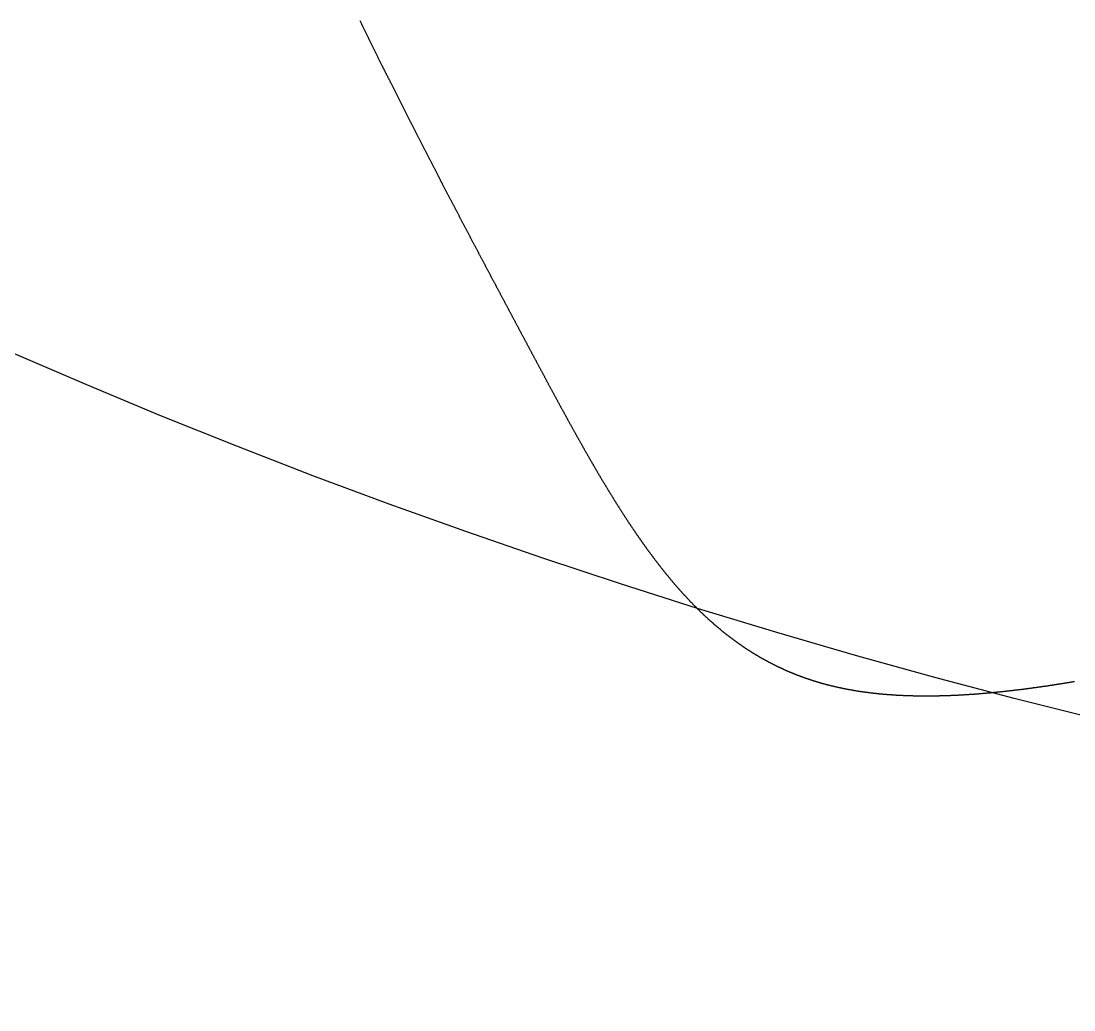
# Model space of a CAD drawing. Header units: millimetres. Extents: x 88 to 97873, y 32 to 55088.
# Drawn here: x 48740.425 to 48742.23, y 4950.664 to 4952.36 of the extents above; entities that cross this region are included whole.
import ezdxf

# ---------------------------------------------------------------- set-up
doc = ezdxf.new("R2010")
doc.units = ezdxf.units.MM
doc.header["$LTSCALE"] = 0.3

msp = doc.modelspace()

# ---------------------------------------------------------------- linework, layer by layer
msp.add_lwpolyline([(48741.0061, 4952.3612), (48741.0067, 4952.36), (48741.0072, 4952.3588), (48741.0078, 4952.3577), (48741.0084, 4952.3565), (48741.009, 4952.3553), (48741.0095, 4952.3541), (48741.0101, 4952.353), (48741.0107, 4952.3518), (48741.0113, 4952.3506), (48741.0118, 4952.3494), (48741.0124, 4952.3483), (48741.013, 4952.3471), (48741.0135, 4952.3459), (48741.0141, 4952.3447), (48741.0147, 4952.3436), (48741.0153, 4952.3424), (48741.0158, 4952.3412), (48741.0164, 4952.3401), (48741.017, 4952.3389), (48741.0176, 4952.3377), (48741.0181, 4952.3365), (48741.0187, 4952.3354), (48741.0193, 4952.3342), (48741.0199, 4952.333), (48741.0204, 4952.3319), (48741.021, 4952.3307), (48741.0216, 4952.3295), (48741.0222, 4952.3284), (48741.0227, 4952.3272), (48741.0233, 4952.326), (48741.0239, 4952.3249), (48741.0244, 4952.3237), (48741.025, 4952.3225), (48741.0256, 4952.3214), (48741.0262, 4952.3202), (48741.0267, 4952.319), (48741.0273, 4952.3179), (48741.0279, 4952.3167), (48741.0285, 4952.3155), (48741.029, 4952.3144), (48741.0296, 4952.3132), (48741.0302, 4952.312), (48741.0308, 4952.3109), (48741.0313, 4952.3097), (48741.0319, 4952.3085), (48741.0325, 4952.3074), (48741.0331, 4952.3062), (48741.0336, 4952.3051), (48741.0342, 4952.3039), (48741.0348, 4952.3027), (48741.0354, 4952.3016), (48741.0359, 4952.3004), (48741.0365, 4952.2993), (48741.0371, 4952.2981), (48741.0377, 4952.2969), (48741.0382, 4952.2958), (48741.0388, 4952.2946), (48741.0394, 4952.2935), (48741.04, 4952.2923), (48741.0405, 4952.2911), (48741.0411, 4952.29), (48741.0417, 4952.2888), (48741.0423, 4952.2877), (48741.0428, 4952.2865), (48741.0434, 4952.2854), (48741.044, 4952.2842), (48741.0446, 4952.283), (48741.0451, 4952.2819), (48741.0457, 4952.2807), (48741.0463, 4952.2796), (48741.0469, 4952.2784), (48741.0474, 4952.2773), (48741.048, 4952.2761), (48741.0486, 4952.275), (48741.0491, 4952.2738), (48741.0497, 4952.2727), (48741.0503, 4952.2715), (48741.0509, 4952.2703), (48741.0514, 4952.2692), (48741.052, 4952.268), (48741.0526, 4952.2669), (48741.0532, 4952.2657), (48741.0537, 4952.2646), (48741.0543, 4952.2634), (48741.0549, 4952.2623), (48741.0555, 4952.2611), (48741.056, 4952.26), (48741.0566, 4952.2588), (48741.0572, 4952.2577), (48741.0578, 4952.2565), (48741.0583, 4952.2554), (48741.0589, 4952.2543), (48741.0595, 4952.2531), (48741.0601, 4952.252), (48741.0606, 4952.2508), (48741.0612, 4952.2497), (48741.0618, 4952.2485), (48741.0624, 4952.2474), (48741.0629, 4952.2462), (48741.0635, 4952.2451), (48741.0641, 4952.2439), (48741.0647, 4952.2428), (48741.0652, 4952.2417), (48741.0658, 4952.2405), (48741.0664, 4952.2394), (48741.067, 4952.2382), (48741.0675, 4952.2371), (48741.0681, 4952.2359), (48741.0687, 4952.2348), (48741.0693, 4952.2337), (48741.0698, 4952.2325), (48741.0704, 4952.2314), (48741.071, 4952.2302), (48741.0716, 4952.2291), (48741.0721, 4952.228), (48741.0727, 4952.2268), (48741.0733, 4952.2257), (48741.0739, 4952.2245), (48741.0744, 4952.2234), (48741.075, 4952.2223), (48741.0756, 4952.2211), (48741.0762, 4952.22), (48741.0767, 4952.2189), (48741.0773, 4952.2177), (48741.0779, 4952.2166), (48741.0784, 4952.2155), (48741.079, 4952.2143), (48741.0796, 4952.2132), (48741.0802, 4952.2121), (48741.0807, 4952.2109), (48741.0813, 4952.2098), (48741.0819, 4952.2087), (48741.0825, 4952.2075), (48741.083, 4952.2064), (48741.0836, 4952.2053), (48741.0842, 4952.2041), (48741.0848, 4952.203), (48741.0853, 4952.2019), (48741.0859, 4952.2007), (48741.0865, 4952.1996), (48741.0871, 4952.1985), (48741.0876, 4952.1973), (48741.0882, 4952.1962), (48741.0888, 4952.1951), (48741.0893, 4952.194), (48741.0899, 4952.1928), (48741.0905, 4952.1917), (48741.0911, 4952.1906), (48741.0916, 4952.1895), (48741.0922, 4952.1883), (48741.0928, 4952.1872), (48741.0934, 4952.1861), (48741.0939, 4952.1849), (48741.0945, 4952.1838), (48741.0951, 4952.1827), (48741.0956, 4952.1816), (48741.0962, 4952.1805), (48741.0968, 4952.1793), (48741.0974, 4952.1782), (48741.0979, 4952.1771), (48741.0985, 4952.176), (48741.0991, 4952.1748), (48741.0997, 4952.1737), (48741.1002, 4952.1726), (48741.1008, 4952.1715), (48741.1014, 4952.1704), (48741.1019, 4952.1692), (48741.1025, 4952.1681), (48741.1031, 4952.167), (48741.1037, 4952.1659), (48741.1042, 4952.1648), (48741.1048, 4952.1636), (48741.1054, 4952.1625), (48741.1059, 4952.1614), (48741.1065, 4952.1603), (48741.1071, 4952.1592), (48741.1077, 4952.1581), (48741.1082, 4952.157), (48741.1088, 4952.1558), (48741.1094, 4952.1547), (48741.1099, 4952.1536), (48741.1105, 4952.1525), (48741.1111, 4952.1514), (48741.1117, 4952.1503), (48741.1122, 4952.1492), (48741.1128, 4952.148), (48741.1134, 4952.1469), (48741.1139, 4952.1458), (48741.1145, 4952.1447), (48741.1151, 4952.1436), (48741.1156, 4952.1425), (48741.1162, 4952.1414), (48741.1168, 4952.1403), (48741.1174, 4952.1392), (48741.1179, 4952.1381), (48741.1185, 4952.1369), (48741.1191, 4952.1358), (48741.1196, 4952.1347), (48741.1202, 4952.1336), (48741.1208, 4952.1325), (48741.1213, 4952.1314), (48741.1219, 4952.1303), (48741.1225, 4952.1292), (48741.1231, 4952.1281), (48741.1236, 4952.127), (48741.1242, 4952.1259), (48741.1248, 4952.1248), (48741.1253, 4952.1237), (48741.1259, 4952.1226), (48741.1265, 4952.1215), (48741.127, 4952.1204), (48741.1276, 4952.1193), (48741.1282, 4952.1182), (48741.1287, 4952.1171), (48741.1293, 4952.116), (48741.1299, 4952.1149), (48741.1304, 4952.1138), (48741.131, 4952.1127), (48741.1316, 4952.1116), (48741.1321, 4952.1105), (48741.1327, 4952.1094), (48741.1333, 4952.1083), (48741.1338, 4952.1072), (48741.1344, 4952.1061), (48741.135, 4952.105), (48741.1355, 4952.1039), (48741.1361, 4952.1028), (48741.1367, 4952.1017), (48741.1372, 4952.1006), (48741.1378, 4952.0995), (48741.1384, 4952.0984), (48741.1389, 4952.0973), (48741.1395, 4952.0962), (48741.1401, 4952.0951), (48741.1406, 4952.0941), (48741.1412, 4952.093), (48741.1418, 4952.0919), (48741.1423, 4952.0908), (48741.1429, 4952.0897), (48741.1435, 4952.0886), (48741.144, 4952.0875), (48741.1446, 4952.0864), (48741.1452, 4952.0853), (48741.1457, 4952.0843), (48741.1463, 4952.0832), (48741.1469, 4952.0821), (48741.1474, 4952.081), (48741.148, 4952.0799), (48741.1486, 4952.0788), (48741.1491, 4952.0777), (48741.1497, 4952.0767), (48741.1503, 4952.0756), (48741.1508, 4952.0745), (48741.1514, 4952.0734), (48741.1519, 4952.0723), (48741.1525, 4952.0712), (48741.1531, 4952.0702), (48741.1536, 4952.0691), (48741.1542, 4952.068), (48741.1548, 4952.0669), (48741.1553, 4952.0658), (48741.1559, 4952.0647), (48741.1564, 4952.0637), (48741.157, 4952.0626), (48741.1576, 4952.0615), (48741.1581, 4952.0604), (48741.1587, 4952.0594), (48741.1593, 4952.0583), (48741.1598, 4952.0572), (48741.1604, 4952.0561), (48741.1609, 4952.055), (48741.1615, 4952.054), (48741.1621, 4952.0529), (48741.1626, 4952.0518), (48741.1632, 4952.0507), (48741.1637, 4952.0497), (48741.1643, 4952.0486), (48741.1649, 4952.0475), (48741.1654, 4952.0465), (48741.166, 4952.0454), (48741.1665, 4952.0443), (48741.1671, 4952.0432), (48741.1677, 4952.0422), (48741.1682, 4952.0411), (48741.1688, 4952.04), (48741.1693, 4952.039), (48741.1699, 4952.0379), (48741.1705, 4952.0368), (48741.171, 4952.0358), (48741.1716, 4952.0347), (48741.1721, 4952.0336), (48741.1727, 4952.0326), (48741.1733, 4952.0315), (48741.1738, 4952.0304), (48741.1744, 4952.0294), (48741.1749, 4952.0283), (48741.1755, 4952.0272), (48741.176, 4952.0262), (48741.1766, 4952.0251), (48741.1772, 4952.024), (48741.1777, 4952.023), (48741.1783, 4952.0219), (48741.1788, 4952.0209), (48741.1794, 4952.0198), (48741.1799, 4952.0187), (48741.1805, 4952.0177), (48741.1811, 4952.0166), (48741.1816, 4952.0156), (48741.1822, 4952.0145), (48741.1827, 4952.0134), (48741.1833, 4952.0124), (48741.1838, 4952.0113), (48741.1844, 4952.0103), (48741.1849, 4952.0092), (48741.1855, 4952.0082), (48741.1861, 4952.0071), (48741.1866, 4952.0061), (48741.1872, 4952.005), (48741.1877, 4952.0039), (48741.1883, 4952.0029), (48741.1888, 4952.0018), (48741.1894, 4952.0008), (48741.1899, 4951.9997), (48741.1905, 4951.9987), (48741.191, 4951.9976), (48741.1916, 4951.9966), (48741.1921, 4951.9955), (48741.1927, 4951.9945), (48741.1932, 4951.9934), (48741.1938, 4951.9924), (48741.1944, 4951.9913), (48741.1949, 4951.9903), (48741.1955, 4951.9892), (48741.196, 4951.9882), (48741.1966, 4951.9872), (48741.1971, 4951.9861), (48741.1977, 4951.9851), (48741.1982, 4951.984), (48741.1988, 4951.983), (48741.1993, 4951.9819), (48741.1999, 4951.9809), (48741.2004, 4951.9798), (48741.201, 4951.9788), (48741.2015, 4951.9778), (48741.2021, 4951.9767), (48741.2026, 4951.9757), (48741.2032, 4951.9746), (48741.2037, 4951.9736), (48741.2043, 4951.9726), (48741.2048, 4951.9715), (48741.2054, 4951.9705), (48741.2059, 4951.9694), (48741.2064, 4951.9684), (48741.207, 4951.9674), (48741.2075, 4951.9663), (48741.2081, 4951.9653), (48741.2086, 4951.9643), (48741.2092, 4951.9632), (48741.2097, 4951.9622), (48741.2103, 4951.9612), (48741.2108, 4951.9601), (48741.2114, 4951.9591), (48741.2119, 4951.9581), (48741.2125, 4951.957), (48741.213, 4951.956), (48741.2135, 4951.955), (48741.2141, 4951.9539), (48741.2146, 4951.9529), (48741.2152, 4951.9519), (48741.2157, 4951.9509), (48741.2163, 4951.9498), (48741.2168, 4951.9488), (48741.2174, 4951.9478), (48741.2179, 4951.9467), (48741.2184, 4951.9457), (48741.219, 4951.9447), (48741.2195, 4951.9437), (48741.2201, 4951.9426), (48741.2206, 4951.9416), (48741.2212, 4951.9406), (48741.2217, 4951.9396), (48741.2222, 4951.9385), (48741.2228, 4951.9375), (48741.2233, 4951.9365), (48741.2239, 4951.9355), (48741.2244, 4951.9345), (48741.2249, 4951.9334), (48741.2255, 4951.9324), (48741.226, 4951.9314), (48741.2266, 4951.9304), (48741.2271, 4951.9294), (48741.2276, 4951.9284), (48741.2282, 4951.9273), (48741.2287, 4951.9263), (48741.2293, 4951.9253), (48741.2298, 4951.9243), (48741.2303, 4951.9233), (48741.2309, 4951.9223), (48741.2314, 4951.9212), (48741.232, 4951.9202), (48741.2325, 4951.9192), (48741.233, 4951.9182), (48741.2336, 4951.9172), (48741.2341, 4951.9162), (48741.2346, 4951.9152), (48741.2352, 4951.9142), (48741.2357, 4951.9132), (48741.2362, 4951.9121), (48741.2368, 4951.9111), (48741.2373, 4951.9101), (48741.2379, 4951.9091), (48741.2384, 4951.9081), (48741.2389, 4951.9071), (48741.2395, 4951.9061), (48741.24, 4951.9051), (48741.2405, 4951.9041), (48741.2411, 4951.9031), (48741.2416, 4951.9021), (48741.2421, 4951.9011), (48741.2427, 4951.9001), (48741.2432, 4951.8991), (48741.2437, 4951.8981), (48741.2443, 4951.8971), (48741.2448, 4951.8961), (48741.2453, 4951.8951), (48741.2459, 4951.8941), (48741.2464, 4951.8931), (48741.2469, 4951.8921), (48741.2474, 4951.8911), (48741.248, 4951.8901), (48741.2485, 4951.8891), (48741.249, 4951.8881), (48741.2496, 4951.8871), (48741.2501, 4951.8861), (48741.2506, 4951.8851), (48741.2512, 4951.8841), (48741.2517, 4951.8831), (48741.2522, 4951.8821), (48741.2527, 4951.8811), (48741.2533, 4951.8801), (48741.2538, 4951.8791), (48741.2543, 4951.8782), (48741.2548, 4951.8772), (48741.2554, 4951.8762), (48741.2559, 4951.8752), (48741.2564, 4951.8742), (48741.257, 4951.8732), (48741.2575, 4951.8722), (48741.258, 4951.8712), (48741.2585, 4951.8702), (48741.2591, 4951.8693), (48741.2596, 4951.8683), (48741.2601, 4951.8673), (48741.2606, 4951.8663), (48741.2612, 4951.8653), (48741.2617, 4951.8643), (48741.2622, 4951.8634), (48741.2627, 4951.8624), (48741.2632, 4951.8614), (48741.2638, 4951.8604), (48741.2643, 4951.8594), (48741.2648, 4951.8584), (48741.2653, 4951.8575), (48741.2659, 4951.8565), (48741.2664, 4951.8555), (48741.2669, 4951.8545), (48741.2674, 4951.8536), (48741.2679, 4951.8526), (48741.2685, 4951.8516), (48741.269, 4951.8506), (48741.2695, 4951.8497), (48741.27, 4951.8487), (48741.2705, 4951.8477), (48741.2711, 4951.8467), (48741.2716, 4951.8458), (48741.2721, 4951.8448), (48741.2726, 4951.8438), (48741.2731, 4951.8428), (48741.2736, 4951.8419), (48741.2742, 4951.8409), (48741.2747, 4951.8399), (48741.2752, 4951.839), (48741.2757, 4951.838), (48741.2762, 4951.837), (48741.2767, 4951.8361), (48741.2773, 4951.8351), (48741.2778, 4951.8341), (48741.2783, 4951.8332), (48741.2788, 4951.8322), (48741.2793, 4951.8312), (48741.2798, 4951.8303), (48741.2803, 4951.8293), (48741.2809, 4951.8284), (48741.2814, 4951.8274), (48741.2819, 4951.8264), (48741.2824, 4951.8255), (48741.2829, 4951.8245), (48741.2834, 4951.8235), (48741.2839, 4951.8226), (48741.2844, 4951.8216), (48741.285, 4951.8207), (48741.2855, 4951.8197), (48741.286, 4951.8188), (48741.2865, 4951.8178), (48741.287, 4951.8168), (48741.2875, 4951.8159), (48741.288, 4951.8149), (48741.2885, 4951.814), (48741.289, 4951.813), (48741.2895, 4951.8121), (48741.29, 4951.8111), (48741.2905, 4951.8102), (48741.2911, 4951.8092), (48741.2916, 4951.8083), (48741.2921, 4951.8073), (48741.2926, 4951.8064), (48741.2931, 4951.8054), (48741.2936, 4951.8045), (48741.2941, 4951.8035), (48741.2946, 4951.8026), (48741.2951, 4951.8016), (48741.2956, 4951.8007), (48741.2961, 4951.7998), (48741.2966, 4951.7988), (48741.2971, 4951.7979), (48741.2976, 4951.7969), (48741.2981, 4951.796), (48741.2986, 4951.795), (48741.2991, 4951.7941), (48741.2996, 4951.7932), (48741.3001, 4951.7922), (48741.3006, 4951.7913), (48741.3011, 4951.7903), (48741.3016, 4951.7894), (48741.3021, 4951.7885), (48741.3026, 4951.7875), (48741.3031, 4951.7866), (48741.3036, 4951.7856), (48741.3041, 4951.7847), (48741.3046, 4951.7838), (48741.3051, 4951.7828), (48741.3056, 4951.7819), (48741.3061, 4951.781), (48741.3066, 4951.78), (48741.3071, 4951.7791), (48741.3076, 4951.7782), (48741.3081, 4951.7773), (48741.3086, 4951.7763), (48741.3091, 4951.7754), (48741.3096, 4951.7745), (48741.3101, 4951.7735), (48741.3106, 4951.7726), (48741.3111, 4951.7717), (48741.3116, 4951.7708), (48741.3121, 4951.7698), (48741.3126, 4951.7689), (48741.3131, 4951.768), (48741.3136, 4951.7671), (48741.3141, 4951.7661), (48741.3146, 4951.7652), (48741.3151, 4951.7643), (48741.3155, 4951.7634), (48741.316, 4951.7624), (48741.3165, 4951.7615), (48741.317, 4951.7606), (48741.3175, 4951.7597), (48741.318, 4951.7588), (48741.3185, 4951.7578), (48741.319, 4951.7569), (48741.3195, 4951.756), (48741.32, 4951.7551), (48741.3205, 4951.7542), (48741.321, 4951.7533), (48741.3214, 4951.7524), (48741.3219, 4951.7514), (48741.3224, 4951.7505), (48741.3229, 4951.7496), (48741.3234, 4951.7487), (48741.3239, 4951.7478), (48741.3244, 4951.7469), (48741.3249, 4951.746), (48741.3254, 4951.7451), (48741.3258, 4951.7441), (48741.3263, 4951.7432), (48741.3268, 4951.7423), (48741.3273, 4951.7414), (48741.3278, 4951.7405), (48741.3283, 4951.7396), (48741.3288, 4951.7387), (48741.3292, 4951.7378), (48741.3297, 4951.7369), (48741.3302, 4951.736), (48741.3307, 4951.7351), (48741.3312, 4951.7342), (48741.3317, 4951.7333), (48741.3322, 4951.7324), (48741.3326, 4951.7315), (48741.3331, 4951.7306), (48741.3336, 4951.7297), (48741.3341, 4951.7288), (48741.3346, 4951.7279), (48741.3351, 4951.727), (48741.3356, 4951.7261), (48741.336, 4951.7252), (48741.3365, 4951.7243), (48741.337, 4951.7234), (48741.3375, 4951.7225), (48741.338, 4951.7216), (48741.3384, 4951.7207), (48741.3389, 4951.7198), (48741.3394, 4951.719), (48741.3399, 4951.7181), (48741.3404, 4951.7172), (48741.3409, 4951.7163), (48741.3413, 4951.7154), (48741.3418, 4951.7145), (48741.3423, 4951.7136), (48741.3428, 4951.7127), (48741.3433, 4951.7118), (48741.3437, 4951.711), (48741.3442, 4951.7101), (48741.3447, 4951.7092), (48741.3452, 4951.7083), (48741.3457, 4951.7074), (48741.3461, 4951.7065), (48741.3466, 4951.7057), (48741.3471, 4951.7048), (48741.3476, 4951.7039), (48741.348, 4951.703), (48741.3485, 4951.7021), (48741.349, 4951.7013), (48741.3495, 4951.7004), (48741.35, 4951.6995), (48741.3504, 4951.6986), (48741.3509, 4951.6977), (48741.3514, 4951.6969), (48741.3519, 4951.696), (48741.3523, 4951.6951), (48741.3528, 4951.6942), (48741.3533, 4951.6934), (48741.3538, 4951.6925), (48741.3542, 4951.6916), (48741.3547, 4951.6908), (48741.3552, 4951.6899), (48741.3557, 4951.689), (48741.3562, 4951.6881), (48741.3566, 4951.6873), (48741.3571, 4951.6864), (48741.3576, 4951.6855), (48741.358, 4951.6847), (48741.3585, 4951.6838), (48741.359, 4951.6829), (48741.3595, 4951.6821), (48741.3599, 4951.6812), (48741.3604, 4951.6803), (48741.3609, 4951.6795), (48741.3614, 4951.6786), (48741.3618, 4951.6778), (48741.3623, 4951.6769), (48741.3628, 4951.676), (48741.3633, 4951.6752), (48741.3637, 4951.6743), (48741.3642, 4951.6735), (48741.3647, 4951.6726), (48741.3652, 4951.6717), (48741.3656, 4951.6709), (48741.3661, 4951.67), (48741.3666, 4951.6692), (48741.367, 4951.6683), (48741.3675, 4951.6675), (48741.368, 4951.6666), (48741.3685, 4951.6658), (48741.3689, 4951.6649), (48741.3694, 4951.6641), (48741.3699, 4951.6632), (48741.3703, 4951.6624), (48741.3708, 4951.6615), (48741.3713, 4951.6607), (48741.3717, 4951.6598), (48741.3722, 4951.659), (48741.3727, 4951.6581), (48741.3732, 4951.6573), (48741.3736, 4951.6564), (48741.3741, 4951.6556), (48741.3746, 4951.6547), (48741.375, 4951.6539), (48741.3755, 4951.653), (48741.376, 4951.6522), (48741.3764, 4951.6514), (48741.3769, 4951.6505), (48741.3774, 4951.6497), (48741.3779, 4951.6488), (48741.3783, 4951.648), (48741.3788, 4951.6472), (48741.3793, 4951.6463), (48741.3797, 4951.6455), (48741.3802, 4951.6447), (48741.3807, 4951.6438), (48741.3811, 4951.643), (48741.3816, 4951.6421), (48741.3821, 4951.6413), (48741.3825, 4951.6405), (48741.383, 4951.6397), (48741.3835, 4951.6388), (48741.3839, 4951.638), (48741.3844, 4951.6372), (48741.3849, 4951.6363), (48741.3853, 4951.6355), (48741.3858, 4951.6347), (48741.3863, 4951.6338), (48741.3867, 4951.633), (48741.3872, 4951.6322), (48741.3877, 4951.6314), (48741.3881, 4951.6305), (48741.3886, 4951.6297), (48741.3891, 4951.6289), (48741.3895, 4951.6281), (48741.39, 4951.6272), (48741.3905, 4951.6264), (48741.3909, 4951.6256), (48741.3914, 4951.6248), (48741.3919, 4951.624), (48741.3923, 4951.6231), (48741.3928, 4951.6223), (48741.3933, 4951.6215), (48741.3937, 4951.6207), (48741.3942, 4951.6199), (48741.3947, 4951.6191), (48741.3951, 4951.6182), (48741.3956, 4951.6174), (48741.3961, 4951.6166), (48741.3965, 4951.6158), (48741.397, 4951.615), (48741.3975, 4951.6142), (48741.3979, 4951.6134), (48741.3984, 4951.6126), (48741.3988, 4951.6117), (48741.3993, 4951.6109), (48741.3998, 4951.6101), (48741.4002, 4951.6093), (48741.4007, 4951.6085), (48741.4012, 4951.6077), (48741.4016, 4951.6069), (48741.4021, 4951.6061), (48741.4026, 4951.6053), (48741.403, 4951.6045), (48741.4035, 4951.6037), (48741.404, 4951.6029), (48741.4044, 4951.6021), (48741.4049, 4951.6013), (48741.4053, 4951.6005), (48741.4058, 4951.5997), (48741.4063, 4951.5989), (48741.4067, 4951.5981), (48741.4072, 4951.5973), (48741.4077, 4951.5965), (48741.4081, 4951.5957), (48741.4086, 4951.5949), (48741.4091, 4951.5941), (48741.4095, 4951.5933), (48741.41, 4951.5925), (48741.4104, 4951.5917), (48741.4109, 4951.5909), (48741.4114, 4951.5901), (48741.4118, 4951.5893), (48741.4123, 4951.5886), (48741.4128, 4951.5878), (48741.4132, 4951.587), (48741.4137, 4951.5862), (48741.4142, 4951.5854), (48741.4146, 4951.5846), (48741.4151, 4951.5838), (48741.4155, 4951.583), (48741.416, 4951.5823), (48741.4165, 4951.5815), (48741.4169, 4951.5807), (48741.4174, 4951.5799), (48741.4179, 4951.5791), (48741.4183, 4951.5783), (48741.4188, 4951.5776), (48741.4192, 4951.5768), (48741.4197, 4951.576), (48741.4202, 4951.5752), (48741.4206, 4951.5745), (48741.4211, 4951.5737), (48741.4216, 4951.5729), (48741.422, 4951.5721), (48741.4225, 4951.5713), (48741.4229, 4951.5706), (48741.4234, 4951.5698), (48741.4239, 4951.569), (48741.4243, 4951.5683), (48741.4248, 4951.5675), (48741.4253, 4951.5667), (48741.4257, 4951.5659), (48741.4262, 4951.5652), (48741.4266, 4951.5644), (48741.4271, 4951.5636), (48741.4276, 4951.5629), (48741.428, 4951.5621), (48741.4285, 4951.5613), (48741.429, 4951.5606), (48741.4294, 4951.5598), (48741.4299, 4951.559), (48741.4304, 4951.5583), (48741.4308, 4951.5575), (48741.4313, 4951.5568), (48741.4317, 4951.556), (48741.4322, 4951.5552), (48741.4327, 4951.5545), (48741.4331, 4951.5537), (48741.4336, 4951.553), (48741.4341, 4951.5522), (48741.4345, 4951.5514), (48741.435, 4951.5507), (48741.4354, 4951.5499), (48741.4359, 4951.5492), (48741.4364, 4951.5484), (48741.4368, 4951.5477), (48741.4373, 4951.5469), (48741.4378, 4951.5462), (48741.4382, 4951.5454), (48741.4387, 4951.5447), (48741.4391, 4951.5439), (48741.4396, 4951.5432), (48741.4401, 4951.5424), (48741.4405, 4951.5417), (48741.441, 4951.5409), (48741.4415, 4951.5402), (48741.4419, 4951.5394), (48741.4424, 4951.5387), (48741.4429, 4951.5379), (48741.4433, 4951.5372), (48741.4438, 4951.5365), (48741.4442, 4951.5357), (48741.4447, 4951.535), (48741.4452, 4951.5342), (48741.4456, 4951.5335), (48741.4461, 4951.5328), (48741.4466, 4951.532), (48741.447, 4951.5313), (48741.4475, 4951.5305), (48741.448, 4951.5298), (48741.4484, 4951.5291), (48741.4489, 4951.5283), (48741.4493, 4951.5276), (48741.4498, 4951.5269), (48741.4503, 4951.5261), (48741.4507, 4951.5254), (48741.4512, 4951.5247), (48741.4517, 4951.5239), (48741.4521, 4951.5232), (48741.4526, 4951.5225), (48741.4531, 4951.5218), (48741.4535, 4951.521), (48741.454, 4951.5203), (48741.4545, 4951.5196), (48741.4549, 4951.5189), (48741.4554, 4951.5181), (48741.4558, 4951.5174), (48741.4563, 4951.5167), (48741.4568, 4951.516), (48741.4572, 4951.5152), (48741.4577, 4951.5145), (48741.4582, 4951.5138), (48741.4586, 4951.5131), (48741.4591, 4951.5124), (48741.4596, 4951.5116), (48741.46, 4951.5109), (48741.4605, 4951.5102), (48741.461, 4951.5095), (48741.4614, 4951.5088), (48741.4619, 4951.5081), (48741.4624, 4951.5074), (48741.4628, 4951.5066), (48741.4633, 4951.5059), (48741.4638, 4951.5052), (48741.4642, 4951.5045), (48741.4647, 4951.5038), (48741.4652, 4951.5031), (48741.4656, 4951.5024), (48741.4661, 4951.5017), (48741.4666, 4951.501), (48741.467, 4951.5003), (48741.4675, 4951.4995), (48741.468, 4951.4988), (48741.4684, 4951.4981), (48741.4689, 4951.4974), (48741.4694, 4951.4967), (48741.4698, 4951.496), (48741.4703, 4951.4953), (48741.4708, 4951.4946), (48741.4712, 4951.4939), (48741.4717, 4951.4932), (48741.4722, 4951.4925), (48741.4726, 4951.4918), (48741.4731, 4951.4911), (48741.4736, 4951.4904), (48741.474, 4951.4897), (48741.4745, 4951.4891), (48741.475, 4951.4884), (48741.4755, 4951.4877), (48741.4759, 4951.487), (48741.4764, 4951.4863), (48741.4769, 4951.4856), (48741.4773, 4951.4849), (48741.4778, 4951.4842), (48741.4783, 4951.4835), (48741.4787, 4951.4828), (48741.4792, 4951.4821), (48741.4797, 4951.4815), (48741.4801, 4951.4808), (48741.4806, 4951.4801), (48741.4811, 4951.4794), (48741.4816, 4951.4787), (48741.482, 4951.478), (48741.4825, 4951.4774), (48741.483, 4951.4767), (48741.4834, 4951.476), (48741.4839, 4951.4753), (48741.4844, 4951.4746), (48741.4849, 4951.474), (48741.4853, 4951.4733), (48741.4858, 4951.4726), (48741.4863, 4951.4719), (48741.4867, 4951.4713), (48741.4872, 4951.4706), (48741.4877, 4951.4699), (48741.4882, 4951.4692), (48741.4886, 4951.4686), (48741.4891, 4951.4679), (48741.4896, 4951.4672), (48741.4901, 4951.4666), (48741.4905, 4951.4659), (48741.491, 4951.4652), (48741.4915, 4951.4645), (48741.4919, 4951.4639), (48741.4924, 4951.4632), (48741.4929, 4951.4625), (48741.4934, 4951.4619), (48741.4938, 4951.4612), (48741.4943, 4951.4606), (48741.4948, 4951.4599), (48741.4953, 4951.4592), (48741.4957, 4951.4586), (48741.4962, 4951.4579), (48741.4967, 4951.4573), (48741.4972, 4951.4566), (48741.4976, 4951.4559), (48741.4981, 4951.4553), (48741.4986, 4951.4546), (48741.4991, 4951.454), (48741.4995, 4951.4533), (48741.5, 4951.4527), (48741.5005, 4951.452), (48741.501, 4951.4514), (48741.5015, 4951.4507), (48741.5019, 4951.45), (48741.5024, 4951.4494), (48741.5029, 4951.4487), (48741.5034, 4951.4481), (48741.5038, 4951.4475), (48741.5043, 4951.4468), (48741.5048, 4951.4462), (48741.5053, 4951.4455), (48741.5058, 4951.4449), (48741.5062, 4951.4442), (48741.5067, 4951.4436), (48741.5072, 4951.4429), (48741.5077, 4951.4423), (48741.5081, 4951.4417), (48741.5086, 4951.441), (48741.5091, 4951.4404), (48741.5096, 4951.4397), (48741.5101, 4951.4391), (48741.5105, 4951.4385), (48741.511, 4951.4378), (48741.5115, 4951.4372), (48741.512, 4951.4366), (48741.5125, 4951.4359), (48741.513, 4951.4353), (48741.5134, 4951.4347), (48741.5139, 4951.434), (48741.5144, 4951.4334), (48741.5149, 4951.4328), (48741.5154, 4951.4321), (48741.5158, 4951.4315), (48741.5163, 4951.4309), (48741.5168, 4951.4302), (48741.5173, 4951.4296), (48741.5178, 4951.429), (48741.5183, 4951.4284), (48741.5187, 4951.4277), (48741.5192, 4951.4271), (48741.5197, 4951.4265), (48741.5202, 4951.4259), (48741.5207, 4951.4253), (48741.5212, 4951.4246), (48741.5217, 4951.424), (48741.5221, 4951.4234), (48741.5226, 4951.4228), (48741.5231, 4951.4222), (48741.5236, 4951.4215), (48741.5241, 4951.4209), (48741.5246, 4951.4203), (48741.5251, 4951.4197), (48741.5255, 4951.4191), (48741.526, 4951.4185), (48741.5265, 4951.4179), (48741.527, 4951.4173), (48741.5275, 4951.4166), (48741.528, 4951.416), (48741.5285, 4951.4154), (48741.529, 4951.4148), (48741.5295, 4951.4142), (48741.5299, 4951.4136), (48741.5304, 4951.413), (48741.5309, 4951.4124), (48741.5314, 4951.4118), (48741.5319, 4951.4112), (48741.5324, 4951.4106), (48741.5329, 4951.41), (48741.5334, 4951.4094), (48741.5339, 4951.4088), (48741.5344, 4951.4082), (48741.5348, 4951.4076), (48741.5353, 4951.407), (48741.5358, 4951.4064), (48741.5363, 4951.4058), (48741.5368, 4951.4052), (48741.5373, 4951.4046), (48741.5378, 4951.404), (48741.5383, 4951.4034), (48741.5388, 4951.4028), (48741.5393, 4951.4022), (48741.5398, 4951.4017), (48741.5403, 4951.4011), (48741.5408, 4951.4005), (48741.5413, 4951.3999), (48741.5418, 4951.3993), (48741.5423, 4951.3987), (48741.5427, 4951.3981), (48741.5432, 4951.3975), (48741.5437, 4951.397), (48741.5442, 4951.3964), (48741.5447, 4951.3958), (48741.5452, 4951.3952), (48741.5457, 4951.3946), (48741.5462, 4951.394), (48741.5467, 4951.3935), (48741.5472, 4951.3929), (48741.5477, 4951.3923), (48741.5482, 4951.3917), (48741.5487, 4951.3912), (48741.5492, 4951.3906), (48741.5497, 4951.39), (48741.5502, 4951.3894), (48741.5507, 4951.3889), (48741.5512, 4951.3883), (48741.5517, 4951.3877), (48741.5522, 4951.3872), (48741.5527, 4951.3866), (48741.5532, 4951.386), (48741.5537, 4951.3854), (48741.5542, 4951.3849), (48741.5547, 4951.3843), (48741.5552, 4951.3837), (48741.5557, 4951.3832), (48741.5562, 4951.3826), (48741.5567, 4951.3821), (48741.5573, 4951.3815), (48741.5578, 4951.3809), (48741.5583, 4951.3804), (48741.5588, 4951.3798), (48741.5593, 4951.3793), (48741.5598, 4951.3787), (48741.5603, 4951.3781), (48741.5608, 4951.3776), (48741.5613, 4951.377), (48741.5618, 4951.3765), (48741.5623, 4951.3759), (48741.5628, 4951.3754), (48741.5633, 4951.3748), (48741.5638, 4951.3743), (48741.5643, 4951.3737), (48741.5649, 4951.3732), (48741.5654, 4951.3726), (48741.5659, 4951.3721), (48741.5664, 4951.3715), (48741.5669, 4951.371), (48741.5674, 4951.3704), (48741.5679, 4951.3699), (48741.5684, 4951.3693), (48741.5689, 4951.3688), (48741.5694, 4951.3682), (48741.57, 4951.3677), (48741.5705, 4951.3672), (48741.571, 4951.3666), (48741.5715, 4951.3661), (48741.572, 4951.3655), (48741.5725, 4951.365), (48741.573, 4951.3645), (48741.5736, 4951.3639), (48741.5741, 4951.3634), (48741.5746, 4951.3629), (48741.5751, 4951.3623), (48741.5756, 4951.3618), (48741.5761, 4951.3613), (48741.5766, 4951.3607), (48741.5772, 4951.3602), (48741.5777, 4951.3597), (48741.5782, 4951.3591), (48741.5787, 4951.3586), (48741.5792, 4951.3581), (48741.5798, 4951.3576), (48741.5803, 4951.357), (48741.5808, 4951.3565), (48741.5813, 4951.356), (48741.5818, 4951.3555), (48741.5824, 4951.3549), (48741.5829, 4951.3544), (48741.5834, 4951.3539), (48741.5839, 4951.3534), (48741.5844, 4951.3529), (48741.585, 4951.3523), (48741.5855, 4951.3518), (48741.586, 4951.3513), (48741.5865, 4951.3508), (48741.587, 4951.3503), (48741.5876, 4951.3498), (48741.5881, 4951.3492), (48741.5886, 4951.3487), (48741.5891, 4951.3482), (48741.5897, 4951.3477), (48741.5902, 4951.3472), (48741.5907, 4951.3467), (48741.5913, 4951.3462), (48741.5918, 4951.3457), (48741.5923, 4951.3452), (48741.5928, 4951.3447), (48741.5934, 4951.3442), (48741.5939, 4951.3437), (48741.5944, 4951.3432), (48741.5949, 4951.3427), (48741.5955, 4951.3422), (48741.596, 4951.3417), (48741.5965, 4951.3412), (48741.5971, 4951.3407), (48741.5976, 4951.3402), (48741.5981, 4951.3397), (48741.5987, 4951.3392), (48741.5992, 4951.3387), (48741.5997, 4951.3382), (48741.6003, 4951.3377), (48741.6008, 4951.3372), (48741.6013, 4951.3367), (48741.6019, 4951.3362), (48741.6024, 4951.3357), (48741.6029, 4951.3352), (48741.6035, 4951.3347), (48741.604, 4951.3342), (48741.6045, 4951.3338), (48741.6051, 4951.3333), (48741.6056, 4951.3328), (48741.6062, 4951.3323), (48741.6067, 4951.3318), (48741.6072, 4951.3313), (48741.6078, 4951.3309), (48741.6083, 4951.3304), (48741.6088, 4951.3299), (48741.6094, 4951.3294), (48741.6099, 4951.3289), (48741.6105, 4951.3285), (48741.611, 4951.328), (48741.6115, 4951.3275), (48741.6121, 4951.327), (48741.6126, 4951.3266), (48741.6132, 4951.3261), (48741.6137, 4951.3256), (48741.6143, 4951.3251), (48741.6148, 4951.3247), (48741.6154, 4951.3242), (48741.6159, 4951.3237), (48741.6164, 4951.3233), (48741.617, 4951.3228), (48741.6175, 4951.3223), (48741.6181, 4951.3219), (48741.6186, 4951.3214), (48741.6192, 4951.3209), (48741.6197, 4951.3205), (48741.6203, 4951.32), (48741.6208, 4951.3195), (48741.6214, 4951.3191), (48741.6219, 4951.3186), (48741.6225, 4951.3182), (48741.623, 4951.3177), (48741.6236, 4951.3172), (48741.6241, 4951.3168), (48741.6247, 4951.3163), (48741.6252, 4951.3159), (48741.6258, 4951.3154), (48741.6263, 4951.315), (48741.6269, 4951.3145), (48741.6274, 4951.3141), (48741.628, 4951.3136), (48741.6286, 4951.3132), (48741.6291, 4951.3127), (48741.6297, 4951.3123), (48741.6302, 4951.3118), (48741.6308, 4951.3114), (48741.6313, 4951.3109), (48741.6319, 4951.3105), (48741.6324, 4951.31), (48741.633, 4951.3096), (48741.6336, 4951.3092), (48741.6341, 4951.3087), (48741.6347, 4951.3083), (48741.6352, 4951.3078), (48741.6358, 4951.3074), (48741.6364, 4951.307), (48741.6369, 4951.3065), (48741.6375, 4951.3061), (48741.6381, 4951.3057), (48741.6386, 4951.3052), (48741.6392, 4951.3048), (48741.6397, 4951.3044), (48741.6403, 4951.3039), (48741.6409, 4951.3035), (48741.6414, 4951.3031), (48741.642, 4951.3026), (48741.6426, 4951.3022), (48741.6431, 4951.3018), (48741.6437, 4951.3014), (48741.6443, 4951.3009), (48741.6448, 4951.3005), (48741.6454, 4951.3001), (48741.646, 4951.2997), (48741.6466, 4951.2992), (48741.6471, 4951.2988), (48741.6477, 4951.2984), (48741.6483, 4951.298), (48741.6488, 4951.2976), (48741.6494, 4951.2971), (48741.65, 4951.2967), (48741.6506, 4951.2963), (48741.6511, 4951.2959), (48741.6517, 4951.2955), (48741.6523, 4951.2951), (48741.6529, 4951.2947), (48741.6534, 4951.2942), (48741.654, 4951.2938), (48741.6546, 4951.2934), (48741.6552, 4951.293), (48741.6557, 4951.2926), (48741.6563, 4951.2922), (48741.6569, 4951.2918), (48741.6575, 4951.2914), (48741.6581, 4951.291), (48741.6586, 4951.2906), (48741.6592, 4951.2902), (48741.6598, 4951.2898), (48741.6604, 4951.2894), (48741.661, 4951.289), (48741.6616, 4951.2886), (48741.6621, 4951.2882), (48741.6627, 4951.2878), (48741.6633, 4951.2874), (48741.6639, 4951.287), (48741.6645, 4951.2866), (48741.6651, 4951.2862), (48741.6656, 4951.2858), (48741.6662, 4951.2854), (48741.6668, 4951.285), (48741.6674, 4951.2846), (48741.668, 4951.2842), (48741.6686, 4951.2839), (48741.6692, 4951.2835), (48741.6698, 4951.2831), (48741.6704, 4951.2827), (48741.6709, 4951.2823), (48741.6715, 4951.2819), (48741.6721, 4951.2815), (48741.6727, 4951.2812), (48741.6733, 4951.2808), (48741.6739, 4951.2804), (48741.6745, 4951.28), (48741.6751, 4951.2796), (48741.6757, 4951.2793), (48741.6763, 4951.2789), (48741.6769, 4951.2785), (48741.6775, 4951.2781), (48741.6781, 4951.2778), (48741.6787, 4951.2774), (48741.6793, 4951.277), (48741.6799, 4951.2767), (48741.6805, 4951.2763), (48741.6811, 4951.2759), (48741.6817, 4951.2755), (48741.6823, 4951.2752), (48741.6829, 4951.2748), (48741.6835, 4951.2744), (48741.6841, 4951.2741), (48741.6847, 4951.2737), (48741.6853, 4951.2734), (48741.6859, 4951.273), (48741.6865, 4951.2726), (48741.6871, 4951.2723), (48741.6877, 4951.2719), (48741.6883, 4951.2715), (48741.6889, 4951.2712), (48741.6896, 4951.2708), (48741.6902, 4951.2705), (48741.6908, 4951.2701), (48741.6914, 4951.2698), (48741.692, 4951.2694), (48741.6926, 4951.2691), (48741.6932, 4951.2687), (48741.6938, 4951.2684), (48741.6944, 4951.268), (48741.6951, 4951.2677), (48741.6957, 4951.2673), (48741.6963, 4951.267), (48741.6969, 4951.2666), (48741.6975, 4951.2663), (48741.6981, 4951.2659), (48741.6987, 4951.2656), (48741.6994, 4951.2652), (48741.7, 4951.2649), (48741.7006, 4951.2646), (48741.7012, 4951.2642), (48741.7018, 4951.2639), (48741.7025, 4951.2635), (48741.7031, 4951.2632), (48741.7037, 4951.2629), (48741.7043, 4951.2625), (48741.705, 4951.2622), (48741.7056, 4951.2619), (48741.7062, 4951.2615), (48741.7068, 4951.2612), (48741.7074, 4951.2609), (48741.7081, 4951.2605), (48741.7087, 4951.2602), (48741.7093, 4951.2599), (48741.71, 4951.2596), (48741.7106, 4951.2592), (48741.7112, 4951.2589), (48741.7118, 4951.2586), (48741.7125, 4951.2583), (48741.7131, 4951.2579), (48741.7137, 4951.2576), (48741.7144, 4951.2573), (48741.715, 4951.257), (48741.7156, 4951.2567), (48741.7163, 4951.2563), (48741.7169, 4951.256), (48741.7175, 4951.2557), (48741.7182, 4951.2554), (48741.7188, 4951.2551), (48741.7194, 4951.2548), (48741.7201, 4951.2545), (48741.7207, 4951.2541), (48741.7214, 4951.2538), (48741.722, 4951.2535), (48741.7226, 4951.2532), (48741.7233, 4951.2529), (48741.7239, 4951.2526), (48741.7246, 4951.2523), (48741.7252, 4951.252), (48741.7258, 4951.2517), (48741.7265, 4951.2514), (48741.7271, 4951.2511), (48741.7278, 4951.2508), (48741.7284, 4951.2505), (48741.7291, 4951.2502), (48741.7297, 4951.2499), (48741.7304, 4951.2496), (48741.731, 4951.2493), (48741.7317, 4951.249), (48741.7323, 4951.2487), (48741.733, 4951.2484), (48741.7336, 4951.2481), (48741.7343, 4951.2478), (48741.7349, 4951.2475), (48741.7356, 4951.2472), (48741.7362, 4951.247), (48741.7369, 4951.2467), (48741.7375, 4951.2464), (48741.7382, 4951.2461), (48741.7388, 4951.2458), (48741.7395, 4951.2455), (48741.7402, 4951.2452), (48741.7408, 4951.245), (48741.7415, 4951.2447), (48741.7421, 4951.2444), (48741.7428, 4951.2441), (48741.7435, 4951.2438), (48741.7441, 4951.2436), (48741.7448, 4951.2433), (48741.7454, 4951.243), (48741.7461, 4951.2427), (48741.7468, 4951.2425), (48741.7474, 4951.2422), (48741.7481, 4951.2419), (48741.7488, 4951.2416), (48741.7494, 4951.2414), (48741.7501, 4951.2411), (48741.7508, 4951.2408), (48741.7514, 4951.2406), (48741.7521, 4951.2403), (48741.7528, 4951.24), (48741.7534, 4951.2398), (48741.7541, 4951.2395), (48741.7548, 4951.2392), (48741.7555, 4951.239), (48741.7561, 4951.2387), (48741.7568, 4951.2385), (48741.7575, 4951.2382), (48741.7582, 4951.2379), (48741.7588, 4951.2377), (48741.7595, 4951.2374), (48741.7602, 4951.2372), (48741.7609, 4951.2369), (48741.7615, 4951.2367), (48741.7622, 4951.2364), (48741.7629, 4951.2362), (48741.7636, 4951.2359), (48741.7643, 4951.2357), (48741.765, 4951.2354), (48741.7656, 4951.2352), (48741.7663, 4951.2349), (48741.767, 4951.2347), (48741.7677, 4951.2344), (48741.7684, 4951.2342), (48741.7691, 4951.2339), (48741.7697, 4951.2337), (48741.7704, 4951.2335), (48741.7711, 4951.2332), (48741.7718, 4951.233), (48741.7725, 4951.2328), (48741.7732, 4951.2325), (48741.7739, 4951.2323), (48741.7746, 4951.232), (48741.7753, 4951.2318), (48741.776, 4951.2316), (48741.7767, 4951.2313), (48741.7774, 4951.2311), (48741.778, 4951.2309), (48741.7787, 4951.2307), (48741.7794, 4951.2304), (48741.7801, 4951.2302), (48741.7808, 4951.23), (48741.7815, 4951.2297), (48741.7822, 4951.2295), (48741.7829, 4951.2293), (48741.7836, 4951.2291), (48741.7843, 4951.2289), (48741.785, 4951.2286), (48741.7857, 4951.2284), (48741.7865, 4951.2282), (48741.7872, 4951.228), (48741.7879, 4951.2278), (48741.7886, 4951.2275), (48741.7893, 4951.2273), (48741.79, 4951.2271), (48741.7907, 4951.2269), (48741.7914, 4951.2267), (48741.7921, 4951.2265), (48741.7928, 4951.2263), (48741.7935, 4951.2261), (48741.7942, 4951.2258), (48741.795, 4951.2256), (48741.7957, 4951.2254), (48741.7964, 4951.2252), (48741.7971, 4951.225), (48741.7978, 4951.2248), (48741.7985, 4951.2246), (48741.7993, 4951.2244), (48741.8, 4951.2242), (48741.8007, 4951.224), (48741.8014, 4951.2238), (48741.8021, 4951.2236), (48741.8029, 4951.2234), (48741.8036, 4951.2232), (48741.8043, 4951.223), (48741.805, 4951.2228), (48741.8057, 4951.2226), (48741.8065, 4951.2225), (48741.8072, 4951.2223), (48741.8079, 4951.2221), (48741.8087, 4951.2219), (48741.8094, 4951.2217), (48741.8101, 4951.2215), (48741.8108, 4951.2213), (48741.8116, 4951.2211), (48741.8123, 4951.221), (48741.813, 4951.2208), (48741.8138, 4951.2206), (48741.8145, 4951.2204), (48741.8152, 4951.2202), (48741.816, 4951.2201), (48741.8167, 4951.2199), (48741.8174, 4951.2197), (48741.8182, 4951.2195), (48741.8189, 4951.2193), (48741.8197, 4951.2192), (48741.8204, 4951.219), (48741.8211, 4951.2188), (48741.8219, 4951.2187), (48741.8226, 4951.2185), (48741.8234, 4951.2183), (48741.8241, 4951.2182), (48741.8249, 4951.218), (48741.8256, 4951.2178), (48741.8263, 4951.2177), (48741.8271, 4951.2175), (48741.8278, 4951.2173), (48741.8286, 4951.2172), (48741.8293, 4951.217), (48741.8301, 4951.2168), (48741.8308, 4951.2167), (48741.8316, 4951.2165), (48741.8323, 4951.2164), (48741.8331, 4951.2162), (48741.8339, 4951.2161), (48741.8346, 4951.2159), (48741.8354, 4951.2157), (48741.8361, 4951.2156), (48741.8369, 4951.2154), (48741.8376, 4951.2153), (48741.8384, 4951.2151), (48741.8392, 4951.215), (48741.8399, 4951.2148), (48741.8407, 4951.2147), (48741.8414, 4951.2146), (48741.8422, 4951.2144), (48741.843, 4951.2143), (48741.8437, 4951.2141), (48741.8445, 4951.214), (48741.8453, 4951.2138), (48741.846, 4951.2137), (48741.8468, 4951.2136), (48741.8476, 4951.2134), (48741.8483, 4951.2133), (48741.8491, 4951.2131), (48741.8499, 4951.213), (48741.8506, 4951.2129), (48741.8514, 4951.2127), (48741.8522, 4951.2126), (48741.853, 4951.2125), (48741.8537, 4951.2124), (48741.8545, 4951.2122), (48741.8553, 4951.2121), (48741.8561, 4951.212), (48741.8568, 4951.2118), (48741.8576, 4951.2117), (48741.8584, 4951.2116), (48741.8592, 4951.2115), (48741.86, 4951.2113), (48741.8607, 4951.2112), (48741.8615, 4951.2111), (48741.8623, 4951.211), (48741.8631, 4951.2109), (48741.8639, 4951.2107), (48741.8646, 4951.2106), (48741.8654, 4951.2105), (48741.8662, 4951.2104), (48741.867, 4951.2103), (48741.8678, 4951.2102), (48741.8686, 4951.2101), (48741.8694, 4951.2099), (48741.8702, 4951.2098), (48741.871, 4951.2097), (48741.8717, 4951.2096), (48741.8725, 4951.2095), (48741.8733, 4951.2094), (48741.8741, 4951.2093), (48741.8749, 4951.2092), (48741.8757, 4951.2091), (48741.8765, 4951.209), (48741.8773, 4951.2089), (48741.8781, 4951.2088), (48741.8789, 4951.2087), (48741.8797, 4951.2086), (48741.8805, 4951.2085), (48741.8813, 4951.2084), (48741.8821, 4951.2083), (48741.8829, 4951.2082), (48741.8837, 4951.2081), (48741.8845, 4951.208), (48741.8853, 4951.2079), (48741.8861, 4951.2078), (48741.8869, 4951.2077), (48741.8877, 4951.2076), (48741.8886, 4951.2075), (48741.8894, 4951.2074), (48741.8902, 4951.2074), (48741.891, 4951.2073), (48741.8918, 4951.2072), (48741.8926, 4951.2071), (48741.8934, 4951.207), (48741.8942, 4951.2069), (48741.895, 4951.2069), (48741.8959, 4951.2068), (48741.8967, 4951.2067), (48741.8975, 4951.2066), (48741.8983, 4951.2065), (48741.8991, 4951.2065), (48741.8999, 4951.2064), (48741.9008, 4951.2063), (48741.9016, 4951.2062), (48741.9024, 4951.2062), (48741.9032, 4951.2061), (48741.904, 4951.206), (48741.9049, 4951.2059), (48741.9057, 4951.2059), (48741.9065, 4951.2058), (48741.9073, 4951.2057), (48741.9082, 4951.2057), (48741.909, 4951.2056), (48741.9098, 4951.2055), (48741.9106, 4951.2055), (48741.9115, 4951.2054), (48741.9123, 4951.2053), (48741.9131, 4951.2053), (48741.914, 4951.2052), (48741.9148, 4951.2051), (48741.9156, 4951.2051), (48741.9165, 4951.205), (48741.9173, 4951.205), (48741.9181, 4951.2049), (48741.919, 4951.2048), (48741.9198, 4951.2048), (48741.9206, 4951.2047), (48741.9215, 4951.2047), (48741.9223, 4951.2046), (48741.9231, 4951.2046), (48741.924, 4951.2045), (48741.9248, 4951.2045), (48741.9257, 4951.2044), (48741.9265, 4951.2044), (48741.9273, 4951.2043), (48741.9282, 4951.2043), (48741.929, 4951.2042), (48741.9299, 4951.2042), (48741.9307, 4951.2041), (48741.9316, 4951.2041), (48741.9324, 4951.2041), (48741.9333, 4951.204), (48741.9341, 4951.204), (48741.935, 4951.2039), (48741.9358, 4951.2039), (48741.9367, 4951.2039), (48741.9375, 4951.2038), (48741.9384, 4951.2038), (48741.9392, 4951.2037), (48741.9401, 4951.2037), (48741.9409, 4951.2037), (48741.9418, 4951.2036), (48741.9426, 4951.2036), (48741.9435, 4951.2036), (48741.9443, 4951.2035), (48741.9452, 4951.2035), (48741.9461, 4951.2035), (48741.9469, 4951.2035), (48741.9478, 4951.2034), (48741.9486, 4951.2034), (48741.9495, 4951.2034), (48741.9504, 4951.2033), (48741.9512, 4951.2033), (48741.9521, 4951.2033), (48741.9529, 4951.2033), (48741.9538, 4951.2033), (48741.9547, 4951.2032), (48741.9555, 4951.2032), (48741.9564, 4951.2032), (48741.9573, 4951.2032), (48741.9581, 4951.2032), (48741.959, 4951.2031), (48741.9599, 4951.2031), (48741.9607, 4951.2031), (48741.9616, 4951.2031), (48741.9625, 4951.2031), (48741.9634, 4951.2031), (48741.9642, 4951.2031), (48741.9651, 4951.203), (48741.966, 4951.203), (48741.9669, 4951.203), (48741.9677, 4951.203), (48741.9686, 4951.203), (48741.9695, 4951.203), (48741.9704, 4951.203), (48741.9712, 4951.203), (48741.9721, 4951.203), (48741.973, 4951.203), (48741.9739, 4951.203), (48741.9748, 4951.203), (48741.9756, 4951.203), (48741.9765, 4951.203), (48741.9774, 4951.203), (48741.9783, 4951.203), (48741.9792, 4951.203), (48741.9801, 4951.203), (48741.981, 4951.203), (48741.9818, 4951.203), (48741.9827, 4951.203), (48741.9836, 4951.203), (48741.9845, 4951.203), (48741.9854, 4951.203), (48741.9863, 4951.203), (48741.9872, 4951.203), (48741.9881, 4951.203), (48741.989, 4951.203), (48741.9898, 4951.2031), (48741.9907, 4951.2031), (48741.9916, 4951.2031), (48741.9925, 4951.2031), (48741.9934, 4951.2031), (48741.9943, 4951.2031), (48741.9952, 4951.2031), (48741.9961, 4951.2032), (48741.997, 4951.2032), (48741.9979, 4951.2032), (48741.9988, 4951.2032), (48741.9997, 4951.2032), (48742.0006, 4951.2033), (48742.0015, 4951.2033), (48742.0024, 4951.2033), (48742.0033, 4951.2033), (48742.0042, 4951.2033), (48742.0051, 4951.2034), (48742.006, 4951.2034), (48742.0069, 4951.2034), (48742.0079, 4951.2034), (48742.0088, 4951.2035), (48742.0097, 4951.2035), (48742.0106, 4951.2035), (48742.0115, 4951.2036), (48742.0124, 4951.2036), (48742.0133, 4951.2036), (48742.0142, 4951.2037), (48742.0151, 4951.2037), (48742.016, 4951.2037), (48742.017, 4951.2038), (48742.0179, 4951.2038), (48742.0188, 4951.2038), (48742.0197, 4951.2039), (48742.0206, 4951.2039), (48742.0215, 4951.2039), (48742.0224, 4951.204), (48742.0234, 4951.204), (48742.0243, 4951.2041), (48742.0252, 4951.2041), (48742.0261, 4951.2041), (48742.027, 4951.2042), (48742.028, 4951.2042), (48742.0289, 4951.2043), (48742.0298, 4951.2043), (48742.0307, 4951.2044), (48742.0317, 4951.2044), (48742.0326, 4951.2045), (48742.0335, 4951.2045), (48742.0344, 4951.2046), (48742.0354, 4951.2046), (48742.0363, 4951.2047), (48742.0372, 4951.2047), (48742.0381, 4951.2048), (48742.0391, 4951.2048), (48742.04, 4951.2049), (48742.0409, 4951.2049), (48742.0419, 4951.205), (48742.0428, 4951.205), (48742.0437, 4951.2051), (48742.0447, 4951.2051), (48742.0456, 4951.2052), (48742.0465, 4951.2053), (48742.0475, 4951.2053), (48742.0484, 4951.2054), (48742.0493, 4951.2054), (48742.0503, 4951.2055), (48742.0512, 4951.2056), (48742.0521, 4951.2056), (48742.0531, 4951.2057), (48742.054, 4951.2057), (48742.055, 4951.2058), (48742.0559, 4951.2059), (48742.0568, 4951.2059), (48742.0578, 4951.206), (48742.0587, 4951.2061), (48742.0597, 4951.2061), (48742.0606, 4951.2062), (48742.0616, 4951.2063), (48742.0625, 4951.2064), (48742.0635, 4951.2064), (48742.0644, 4951.2065), (48742.0654, 4951.2066), (48742.0663, 4951.2066), (48742.0672, 4951.2067), (48742.0682, 4951.2068), (48742.0691, 4951.2069), (48742.0701, 4951.2069), (48742.0711, 4951.207), (48742.072, 4951.2071), (48742.073, 4951.2072), (48742.0739, 4951.2073), (48742.0749, 4951.2073), (48742.0758, 4951.2074), (48742.0768, 4951.2075), (48742.0777, 4951.2076), (48742.0787, 4951.2077), (48742.0796, 4951.2077), (48742.0806, 4951.2078), (48742.0816, 4951.2079), (48742.0825, 4951.208), (48742.0835, 4951.2081), (48742.0844, 4951.2082), (48742.0854, 4951.2083), (48742.0864, 4951.2083), (48742.0873, 4951.2084), (48742.0883, 4951.2085), (48742.0892, 4951.2086), (48742.0902, 4951.2087), (48742.0912, 4951.2088), (48742.0921, 4951.2089), (48742.0931, 4951.209), (48742.0941, 4951.2091), (48742.095, 4951.2092), (48742.096, 4951.2093), (48742.097, 4951.2094), (48742.0979, 4951.2095), (48742.0989, 4951.2096), (48742.0999, 4951.2096), (48742.1009, 4951.2097), (48742.1018, 4951.2098), (48742.1028, 4951.2099), (48742.1038, 4951.21), (48742.1047, 4951.2101), (48742.1057, 4951.2102), (48742.1067, 4951.2104), (48742.1077, 4951.2105), (48742.1086, 4951.2106), (48742.1096, 4951.2107), (48742.1106, 4951.2108), (48742.1116, 4951.2109), (48742.1126, 4951.211), (48742.1135, 4951.2111), (48742.1145, 4951.2112), (48742.1155, 4951.2113), (48742.1165, 4951.2114), (48742.1175, 4951.2115), (48742.1184, 4951.2116), (48742.1194, 4951.2117), (48742.1204, 4951.2119), (48742.1214, 4951.212), (48742.1224, 4951.2121), (48742.1234, 4951.2122), (48742.1243, 4951.2123), (48742.1253, 4951.2124), (48742.1263, 4951.2125), (48742.1273, 4951.2126), (48742.1283, 4951.2128), (48742.1293, 4951.2129), (48742.1303, 4951.213), (48742.1313, 4951.2131), (48742.1322, 4951.2132), (48742.1332, 4951.2134), (48742.1342, 4951.2135), (48742.1352, 4951.2136), (48742.1362, 4951.2137), (48742.1372, 4951.2138), (48742.1382, 4951.214), (48742.1392, 4951.2141), (48742.1402, 4951.2142), (48742.1412, 4951.2143), (48742.1422, 4951.2145), (48742.1432, 4951.2146), (48742.1442, 4951.2147), (48742.1452, 4951.2148), (48742.1462, 4951.215), (48742.1472, 4951.2151), (48742.1482, 4951.2152), (48742.1492, 4951.2154), (48742.1502, 4951.2155), (48742.1512, 4951.2156), (48742.1522, 4951.2158), (48742.1532, 4951.2159), (48742.1542, 4951.216), (48742.1552, 4951.2162), (48742.1562, 4951.2163), (48742.1572, 4951.2164), (48742.1582, 4951.2166), (48742.1592, 4951.2167), (48742.1602, 4951.2168), (48742.1612, 4951.217), (48742.1622, 4951.2171), (48742.1632, 4951.2172), (48742.1643, 4951.2174), (48742.1653, 4951.2175), (48742.1663, 4951.2177), (48742.1673, 4951.2178), (48742.1683, 4951.2179), (48742.1693, 4951.2181), (48742.1703, 4951.2182), (48742.1713, 4951.2184), (48742.1724, 4951.2185), (48742.1734, 4951.2187), (48742.1744, 4951.2188), (48742.1754, 4951.219), (48742.1764, 4951.2191), (48742.1774, 4951.2193), (48742.1785, 4951.2194), (48742.1795, 4951.2195), (48742.1805, 4951.2197), (48742.1815, 4951.2198), (48742.1825, 4951.22), (48742.1836, 4951.2201), (48742.1846, 4951.2203), (48742.1856, 4951.2204), (48742.1866, 4951.2206), (48742.1876, 4951.2208), (48742.1887, 4951.2209), (48742.1897, 4951.2211), (48742.1907, 4951.2212), (48742.1917, 4951.2214), (48742.1928, 4951.2215), (48742.1938, 4951.2217), (48742.1948, 4951.2218), (48742.1958, 4951.222), (48742.1969, 4951.2222), (48742.1979, 4951.2223), (48742.1989, 4951.2225), (48742.2, 4951.2226), (48742.201, 4951.2228), (48742.202, 4951.223), (48742.2031, 4951.2231), (48742.2041, 4951.2233), (48742.2051, 4951.2234), (48742.2062, 4951.2236), (48742.2072, 4951.2238), (48742.2082, 4951.2239), (48742.2093, 4951.2241), (48742.2103, 4951.2243), (48742.2113, 4951.2244), (48742.2124, 4951.2246), (48742.2134, 4951.2248), (48742.2144, 4951.2249), (48742.2155, 4951.2251), (48742.2165, 4951.2253), (48742.2176, 4951.2254), (48742.2186, 4951.2256), (48742.2196, 4951.2258), (48742.2207, 4951.226), (48742.2217, 4951.2261), (48742.2228, 4951.2263), (48742.2238, 4951.2265), (48742.2249, 4951.2266), (48742.2259, 4951.2268), (48742.2269, 4951.227), (48742.228, 4951.2272), (48742.229, 4951.2273), (48742.2301, 4951.2275), (48742.2311, 4951.2277)])
for radius in [18.5479, 14.363, 11.4141]:
    msp.add_circle((48744.9806, 4962.2533), radius)

doc.saveas('drawing.dxf')
